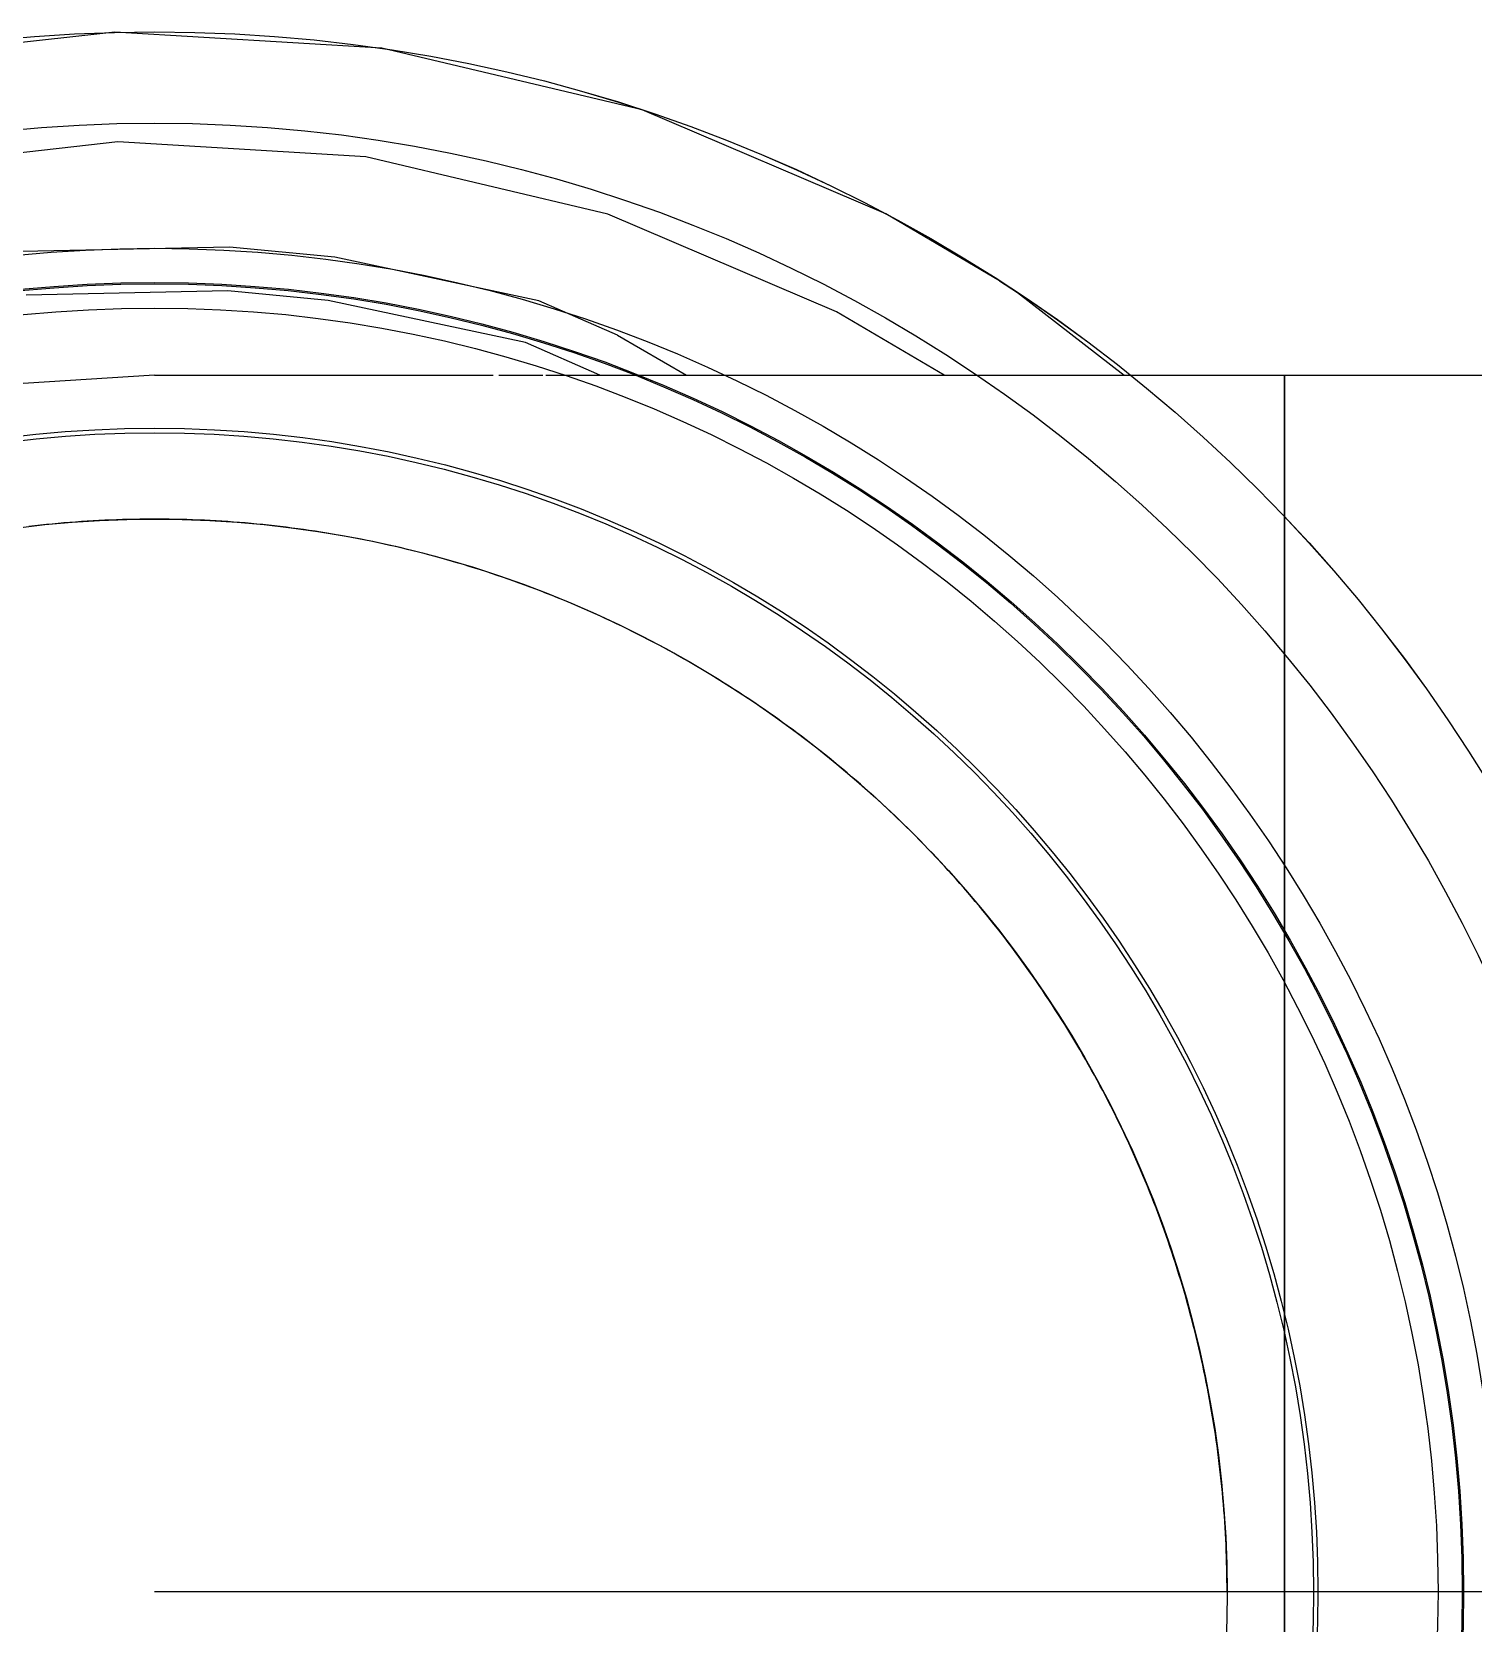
# Model space of a CAD drawing. Header units: millimetres. Extents: x -1292 to 2253, y 326 to 453.
# Drawn here: x 2092.219 to 2092.24904, y 359.94552 to 359.97867 of the extents above; entities that cross this region are included whole.
import ezdxf

# ---------------------------------------------------------------- set-up
doc = ezdxf.new("R2010")
doc.units = ezdxf.units.MM
doc.header["$LTSCALE"] = 0.5
doc.linetypes.add('HIDDENX2', pattern=[0.75, 0.5, -0.25])
doc.layers.add('Eixo', color=4, linetype='HIDDENX2')
doc.layers.add('Esgoto', color=5, linetype='ByLayer')

msp = doc.modelspace()

# ---------------------------------------------------------------- linework, layer by layer
at = {"layer": 'Eixo'}
for p in [(2092.298738, 359.946171), (2092.221558, 359.946171, 0.07957), (2092.298738, 359.946171), (2092.221558, 359.946171, -0.07957)]:
    msp.add_line(p, (2092.221558, 359.946171), dxfattribs=at)
at = {"layer": 'Esgoto', "color": 2}
for p, q in [((2092.22073, 359.978666), (2092.21519, 359.978047)), ((2092.226295, 359.97833), (2092.22073, 359.978666)), ((2092.23172, 359.977048), (2092.226295, 359.97833)), ((2092.236799, 359.974877), (2092.23172, 359.977048)), ((2092.220789, 359.976379), (2092.215638, 359.975803)), ((2092.225961, 359.976066), (2092.220789, 359.976379)), ((2092.231005, 359.974874), (2092.225961, 359.976066)), ((2092.23577, 359.972838), (2092.231005, 359.974874)), ((2092.239168, 359.973487), (2092.236799, 359.974877)), ((2092.223118, 359.974189), (2092.218792, 359.974097)), ((2092.225317, 359.973979), (2092.223118, 359.974189)), ((2092.229567, 359.973068), (2092.225317, 359.973979)), ((2092.223084, 359.973278), (2092.218882, 359.973188)), ((2092.225177, 359.973078), (2092.223084, 359.973278)), ((2092.239168, 359.973487), (2092.23954, 359.973244)), ((2092.23954, 359.973244), (2092.241761, 359.971521)), ((2092.229287, 359.972197), (2092.225177, 359.973078)), ((2092.231203, 359.972355), (2092.229567, 359.973068)), ((2092.238014, 359.971521), (2092.23577, 359.972838)), ((2092.230839, 359.971521), (2092.229287, 359.972197)), ((2092.231203, 359.972355), (2092.232641, 359.971521)), ((2092.221557, 359.971521), (2092.21838, 359.971321)), ((2092.221557, 359.971521), (2092.221565, 359.971521)), ((2092.221565, 359.971521), (2092.221572, 359.971521)), ((2092.221572, 359.971521), (2092.221581, 359.971521)), ((2092.221581, 359.971521), (2092.221589, 359.971521)), ((2092.221589, 359.971521), (2092.221597, 359.971521)), ((2092.221597, 359.971521), (2092.221606, 359.971521)), ((2092.221606, 359.971521), (2092.221614, 359.971521)), ((2092.221614, 359.971521), (2092.221623, 359.971521)), ((2092.221623, 359.971521), (2092.221632, 359.971521)), ((2092.221632, 359.971521), (2092.221642, 359.971521)), ((2092.221642, 359.971521), (2092.221651, 359.971521)), ((2092.221651, 359.971521), (2092.22166, 359.971521)), ((2092.22166, 359.971521), (2092.22167, 359.971521)), ((2092.22167, 359.971521), (2092.22168, 359.971521)), ((2092.22168, 359.971521), (2092.22169, 359.971521)), ((2092.22169, 359.971521), (2092.2217, 359.971521)), ((2092.2217, 359.971521), (2092.22171, 359.971521)), ((2092.22171, 359.971521), (2092.221721, 359.971521)), ((2092.221721, 359.971521), (2092.221731, 359.971521)), ((2092.221731, 359.971521), (2092.221742, 359.971521)), ((2092.221742, 359.971521), (2092.221753, 359.971521)), ((2092.221753, 359.971521), (2092.221764, 359.971521)), ((2092.221764, 359.971521), (2092.221776, 359.971521)), ((2092.221776, 359.971521), (2092.221787, 359.971521)), ((2092.221787, 359.971521), (2092.221799, 359.971521)), ((2092.221799, 359.971521), (2092.221811, 359.971521)), ((2092.221811, 359.971521), (2092.221823, 359.971521)), ((2092.221823, 359.971521), (2092.221835, 359.971521)), ((2092.221835, 359.971521), (2092.221847, 359.971521)), ((2092.221847, 359.971521), (2092.22186, 359.971521)), ((2092.22186, 359.971521), (2092.221872, 359.971521)), ((2092.221872, 359.971521), (2092.221885, 359.971521)), ((2092.221885, 359.971521), (2092.221898, 359.971521)), ((2092.221898, 359.971521), (2092.221912, 359.971521)), ((2092.221912, 359.971521), (2092.221925, 359.971521)), ((2092.221925, 359.971521), (2092.221939, 359.971521)), ((2092.221939, 359.971521), (2092.221952, 359.971521)), ((2092.221952, 359.971521), (2092.221966, 359.971521)), ((2092.221966, 359.971521), (2092.22198, 359.971521)), ((2092.22198, 359.971521), (2092.221995, 359.971521)), ((2092.221995, 359.971521), (2092.222009, 359.971521)), ((2092.222009, 359.971521), (2092.222024, 359.971521)), ((2092.222024, 359.971521), (2092.222039, 359.971521)), ((2092.222039, 359.971521), (2092.222054, 359.971521)), ((2092.222054, 359.971521), (2092.222069, 359.971521)), ((2092.222069, 359.971521), (2092.222084, 359.971521)), ((2092.222084, 359.971521), (2092.2221, 359.971521)), ((2092.2221, 359.971521), (2092.222116, 359.971521)), ((2092.222116, 359.971521), (2092.222132, 359.971521)), ((2092.222132, 359.971521), (2092.222148, 359.971521)), ((2092.222148, 359.971521), (2092.222164, 359.971521)), ((2092.222164, 359.971521), (2092.222181, 359.971521)), ((2092.222181, 359.971521), (2092.222198, 359.971521)), ((2092.222198, 359.971521), (2092.222215, 359.971521)), ((2092.222215, 359.971521), (2092.222232, 359.971521)), ((2092.222232, 359.971521), (2092.222249, 359.971521)), ((2092.222249, 359.971521), (2092.222267, 359.971521)), ((2092.222267, 359.971521), (2092.222284, 359.971521)), ((2092.222284, 359.971521), (2092.222302, 359.971521)), ((2092.222302, 359.971521), (2092.22232, 359.971521)), ((2092.22232, 359.971521), (2092.222339, 359.971521)), ((2092.222339, 359.971521), (2092.222357, 359.971521)), ((2092.222357, 359.971521), (2092.222376, 359.971521)), ((2092.222376, 359.971521), (2092.222395, 359.971521)), ((2092.222395, 359.971521), (2092.222414, 359.971521)), ((2092.222414, 359.971521), (2092.222433, 359.971521)), ((2092.222433, 359.971521), (2092.222453, 359.971521)), ((2092.222453, 359.971521), (2092.222472, 359.971521)), ((2092.222472, 359.971521), (2092.222492, 359.971521)), ((2092.222492, 359.971521), (2092.222512, 359.971521)), ((2092.222512, 359.971521), (2092.222533, 359.971521)), ((2092.222533, 359.971521), (2092.222553, 359.971521)), ((2092.222553, 359.971521), (2092.222574, 359.971521)), ((2092.222574, 359.971521), (2092.222595, 359.971521)), ((2092.222595, 359.971521), (2092.222616, 359.971521)), ((2092.222616, 359.971521), (2092.222637, 359.971521)), ((2092.222637, 359.971521), (2092.222659, 359.971521)), ((2092.222659, 359.971521), (2092.222681, 359.971521)), ((2092.222681, 359.971521), (2092.222703, 359.971521)), ((2092.222703, 359.971521), (2092.222725, 359.971521)), ((2092.222725, 359.971521), (2092.222747, 359.971521)), ((2092.222747, 359.971521), (2092.22277, 359.971521)), ((2092.22277, 359.971521), (2092.222793, 359.971521)), ((2092.222793, 359.971521), (2092.222816, 359.971521)), ((2092.222816, 359.971521), (2092.222839, 359.971521)), ((2092.222839, 359.971521), (2092.222862, 359.971521)), ((2092.222862, 359.971521), (2092.222886, 359.971521)), ((2092.222886, 359.971521), (2092.22291, 359.971521)), ((2092.22291, 359.971521), (2092.222934, 359.971521)), ((2092.222934, 359.971521), (2092.222958, 359.971521)), ((2092.222958, 359.971521), (2092.222983, 359.971521)), ((2092.222983, 359.971521), (2092.223008, 359.971521)), ((2092.223008, 359.971521), (2092.223033, 359.971521)), ((2092.223033, 359.971521), (2092.223058, 359.971521)), ((2092.223058, 359.971521), (2092.223084, 359.971521)), ((2092.223084, 359.971521), (2092.22311, 359.971521)), ((2092.22311, 359.971521), (2092.223136, 359.971521)), ((2092.223136, 359.971521), (2092.223162, 359.971521)), ((2092.223162, 359.971521), (2092.223188, 359.971521)), ((2092.223188, 359.971521), (2092.223215, 359.971521)), ((2092.223215, 359.971521), (2092.223242, 359.971521)), ((2092.223242, 359.971521), (2092.223269, 359.971521)), ((2092.223269, 359.971521), (2092.223296, 359.971521)), ((2092.223296, 359.971521), (2092.223324, 359.971521)), ((2092.223324, 359.971521), (2092.223352, 359.971521)), ((2092.223352, 359.971521), (2092.22338, 359.971521)), ((2092.22338, 359.971521), (2092.223408, 359.971521)), ((2092.223408, 359.971521), (2092.223437, 359.971521)), ((2092.223437, 359.971521), (2092.223466, 359.971521)), ((2092.223466, 359.971521), (2092.223495, 359.971521)), ((2092.223495, 359.971521), (2092.223524, 359.971521)), ((2092.223524, 359.971521), (2092.223554, 359.971521)), ((2092.223554, 359.971521), (2092.223584, 359.971521)), ((2092.223584, 359.971521), (2092.223614, 359.971521)), ((2092.223614, 359.971521), (2092.223644, 359.971521)), ((2092.223644, 359.971521), (2092.223674, 359.971521)), ((2092.223674, 359.971521), (2092.223705, 359.971521)), ((2092.223705, 359.971521), (2092.223736, 359.971521)), ((2092.223736, 359.971521), (2092.223767, 359.971521)), ((2092.223767, 359.971521), (2092.223799, 359.971521)), ((2092.223799, 359.971521), (2092.22383, 359.971521)), ((2092.22383, 359.971521), (2092.223862, 359.971521)), ((2092.223862, 359.971521), (2092.223895, 359.971521)), ((2092.223895, 359.971521), (2092.223927, 359.971521)), ((2092.223927, 359.971521), (2092.22396, 359.971521)), ((2092.22396, 359.971521), (2092.223993, 359.971521)), ((2092.223993, 359.971521), (2092.224026, 359.971521)), ((2092.224026, 359.971521), (2092.224059, 359.971521)), ((2092.224059, 359.971521), (2092.224093, 359.971521)), ((2092.224093, 359.971521), (2092.224127, 359.971521)), ((2092.224127, 359.971521), (2092.224161, 359.971521)), ((2092.224161, 359.971521), (2092.224195, 359.971521)), ((2092.224195, 359.971521), (2092.22423, 359.971521)), ((2092.22423, 359.971521), (2092.224265, 359.971521)), ((2092.224265, 359.971521), (2092.2243, 359.971521)), ((2092.2243, 359.971521), (2092.224336, 359.971521)), ((2092.224336, 359.971521), (2092.224371, 359.971521)), ((2092.224371, 359.971521), (2092.224407, 359.971521)), ((2092.224407, 359.971521), (2092.224443, 359.971521)), ((2092.224443, 359.971521), (2092.22448, 359.971521)), ((2092.22448, 359.971521), (2092.224516, 359.971521)), ((2092.224516, 359.971521), (2092.224553, 359.971521)), ((2092.224553, 359.971521), (2092.224591, 359.971521)), ((2092.224591, 359.971521), (2092.224628, 359.971521)), ((2092.224628, 359.971521), (2092.224666, 359.971521)), ((2092.224666, 359.971521), (2092.224704, 359.971521)), ((2092.224704, 359.971521), (2092.224742, 359.971521)), ((2092.224742, 359.971521), (2092.22478, 359.971521)), ((2092.22478, 359.971521), (2092.224819, 359.971521)), ((2092.224819, 359.971521), (2092.224858, 359.971521)), ((2092.224858, 359.971521), (2092.224897, 359.971521)), ((2092.224897, 359.971521), (2092.224937, 359.971521)), ((2092.224937, 359.971521), (2092.224976, 359.971521)), ((2092.224976, 359.971521), (2092.225016, 359.971521)), ((2092.225016, 359.971521), (2092.225057, 359.971521)), ((2092.225057, 359.971521), (2092.225097, 359.971521)), ((2092.225097, 359.971521), (2092.225138, 359.971521)), ((2092.225138, 359.971521), (2092.225179, 359.971521)), ((2092.225179, 359.971521), (2092.22522, 359.971521)), ((2092.22522, 359.971521), (2092.225262, 359.971521)), ((2092.225262, 359.971521), (2092.225304, 359.971521)), ((2092.225304, 359.971521), (2092.225346, 359.971521)), ((2092.225346, 359.971521), (2092.225389, 359.971521)), ((2092.225389, 359.971521), (2092.225432, 359.971521)), ((2092.225432, 359.971521), (2092.225475, 359.971521)), ((2092.225475, 359.971521), (2092.225518, 359.971521)), ((2092.225518, 359.971521), (2092.225562, 359.971521)), ((2092.225562, 359.971521), (2092.225606, 359.971521)), ((2092.225606, 359.971521), (2092.22565, 359.971521)), ((2092.22565, 359.971521), (2092.225695, 359.971521)), ((2092.225695, 359.971521), (2092.22574, 359.971521)), ((2092.22574, 359.971521), (2092.225785, 359.971521)), ((2092.225785, 359.971521), (2092.22583, 359.971521)), ((2092.22583, 359.971521), (2092.225876, 359.971521)), ((2092.225876, 359.971521), (2092.225922, 359.971521)), ((2092.225922, 359.971521), (2092.225968, 359.971521)), ((2092.225968, 359.971521), (2092.226015, 359.971521)), ((2092.226015, 359.971521), (2092.226062, 359.971521)), ((2092.226062, 359.971521), (2092.226109, 359.971521)), ((2092.226109, 359.971521), (2092.226156, 359.971521)), ((2092.226156, 359.971521), (2092.226204, 359.971521)), ((2092.226204, 359.971521), (2092.226252, 359.971521)), ((2092.226252, 359.971521), (2092.2263, 359.971521)), ((2092.2263, 359.971521), (2092.226348, 359.971521)), ((2092.226348, 359.971521), (2092.226397, 359.971521)), ((2092.226397, 359.971521), (2092.226446, 359.971521)), ((2092.226446, 359.971521), (2092.226495, 359.971521)), ((2092.226495, 359.971521), (2092.226545, 359.971521)), ((2092.226545, 359.971521), (2092.226595, 359.971521)), ((2092.226595, 359.971521), (2092.226645, 359.971521)), ((2092.226645, 359.971521), (2092.226695, 359.971521)), ((2092.226695, 359.971521), (2092.226746, 359.971521)), ((2092.226746, 359.971521), (2092.226796, 359.971521)), ((2092.226796, 359.971521), (2092.226847, 359.971521)), ((2092.226847, 359.971521), (2092.226899, 359.971521)), ((2092.226899, 359.971521), (2092.22695, 359.971521)), ((2092.22695, 359.971521), (2092.227002, 359.971521)), ((2092.227002, 359.971521), (2092.227055, 359.971521)), ((2092.227055, 359.971521), (2092.227107, 359.971521)), ((2092.227107, 359.971521), (2092.22716, 359.971521)), ((2092.22716, 359.971521), (2092.227212, 359.971521)), ((2092.227212, 359.971521), (2092.227266, 359.971521)), ((2092.227266, 359.971521), (2092.227319, 359.971521)), ((2092.227319, 359.971521), (2092.227373, 359.971521)), ((2092.227373, 359.971521), (2092.227427, 359.971521)), ((2092.227427, 359.971521), (2092.227481, 359.971521)), ((2092.227481, 359.971521), (2092.227535, 359.971521)), ((2092.227535, 359.971521), (2092.22759, 359.971521)), ((2092.22759, 359.971521), (2092.227645, 359.971521)), ((2092.227645, 359.971521), (2092.2277, 359.971521)), ((2092.2277, 359.971521), (2092.227755, 359.971521)), ((2092.227755, 359.971521), (2092.227811, 359.971521)), ((2092.227811, 359.971521), (2092.227866, 359.971521)), ((2092.227866, 359.971521), (2092.227922, 359.971521)), ((2092.227922, 359.971521), (2092.227979, 359.971521)), ((2092.227979, 359.971521), (2092.228035, 359.971521)), ((2092.228035, 359.971521), (2092.228092, 359.971521)), ((2092.228092, 359.971521), (2092.228149, 359.971521)), ((2092.228149, 359.971521), (2092.228206, 359.971521)), ((2092.228206, 359.971521), (2092.228264, 359.971521)), ((2092.228264, 359.971521), (2092.228322, 359.971521)), ((2092.228322, 359.971521), (2092.228379, 359.971521)), ((2092.228379, 359.971521), (2092.228438, 359.971521)), ((2092.228438, 359.971521), (2092.228496, 359.971521)), ((2092.228496, 359.971521), (2092.228555, 359.971521)), ((2092.228555, 359.971521), (2092.228613, 359.971521)), ((2092.228732, 359.971521), (2092.228791, 359.971521)), ((2092.228791, 359.971521), (2092.228851, 359.971521)), ((2092.228851, 359.971521), (2092.228911, 359.971521)), ((2092.228911, 359.971521), (2092.228971, 359.971521)), ((2092.228971, 359.971521), (2092.229032, 359.971521)), ((2092.229032, 359.971521), (2092.229092, 359.971521)), ((2092.229092, 359.971521), (2092.229153, 359.971521)), ((2092.229153, 359.971521), (2092.229214, 359.971521)), ((2092.229214, 359.971521), (2092.229275, 359.971521)), ((2092.229275, 359.971521), (2092.229337, 359.971521)), ((2092.229337, 359.971521), (2092.229398, 359.971521)), ((2092.229398, 359.971521), (2092.22946, 359.971521)), ((2092.22946, 359.971521), (2092.229522, 359.971521)), ((2092.229522, 359.971521), (2092.229585, 359.971521)), ((2092.229585, 359.971521), (2092.229647, 359.971521)), ((2092.22971, 359.971521), (2092.229773, 359.971521)), ((2092.229773, 359.971521), (2092.229836, 359.971521)), ((2092.229836, 359.971521), (2092.229899, 359.971521)), ((2092.229899, 359.971521), (2092.229963, 359.971521)), ((2092.229963, 359.971521), (2092.230026, 359.971521)), ((2092.230026, 359.971521), (2092.23009, 359.971521)), ((2092.23009, 359.971521), (2092.230154, 359.971521)), ((2092.230154, 359.971521), (2092.230219, 359.971521)), ((2092.230219, 359.971521), (2092.230283, 359.971521)), ((2092.230283, 359.971521), (2092.230348, 359.971521)), ((2092.230348, 359.971521), (2092.230413, 359.971521)), ((2092.230413, 359.971521), (2092.230478, 359.971521)), ((2092.230478, 359.971521), (2092.230543, 359.971521)), ((2092.230543, 359.971521), (2092.230609, 359.971521)), ((2092.230609, 359.971521), (2092.230674, 359.971521)), ((2092.230674, 359.971521), (2092.23074, 359.971521)), ((2092.23074, 359.971521), (2092.230806, 359.971521)), ((2092.230806, 359.971521), (2092.230873, 359.971521)), ((2092.230873, 359.971521), (2092.230939, 359.971521)), ((2092.230939, 359.971521), (2092.231006, 359.971521)), ((2092.231006, 359.971521), (2092.231073, 359.971521)), ((2092.231073, 359.971521), (2092.23114, 359.971521)), ((2092.23114, 359.971521), (2092.231207, 359.971521)), ((2092.231207, 359.971521), (2092.231275, 359.971521)), ((2092.231275, 359.971521), (2092.231343, 359.971521)), ((2092.231343, 359.971521), (2092.23141, 359.971521)), ((2092.23141, 359.971521), (2092.231479, 359.971521)), ((2092.231479, 359.971521), (2092.231547, 359.971521)), ((2092.231547, 359.971521), (2092.231615, 359.971521)), ((2092.231615, 359.971521), (2092.231684, 359.971521)), ((2092.231684, 359.971521), (2092.231753, 359.971521)), ((2092.231753, 359.971521), (2092.231822, 359.971521)), ((2092.231822, 359.971521), (2092.231891, 359.971521)), ((2092.231891, 359.971521), (2092.231961, 359.971521)), ((2092.231961, 359.971521), (2092.23203, 359.971521)), ((2092.23203, 359.971521), (2092.2321, 359.971521)), ((2092.2321, 359.971521), (2092.23217, 359.971521)), ((2092.23217, 359.971521), (2092.23224, 359.971521)), ((2092.23224, 359.971521), (2092.23231, 359.971521)), ((2092.23231, 359.971521), (2092.232381, 359.971521)), ((2092.232381, 359.971521), (2092.232451, 359.971521)), ((2092.232451, 359.971521), (2092.232522, 359.971521)), ((2092.232522, 359.971521), (2092.232593, 359.971521)), ((2092.232593, 359.971521), (2092.232664, 359.971521)), ((2092.232664, 359.971521), (2092.232735, 359.971521)), ((2092.232735, 359.971521), (2092.232807, 359.971521)), ((2092.232807, 359.971521), (2092.232878, 359.971521)), ((2092.232878, 359.971521), (2092.23295, 359.971521)), ((2092.23295, 359.971521), (2092.233022, 359.971521)), ((2092.233022, 359.971521), (2092.233094, 359.971521)), ((2092.233094, 359.971521), (2092.233166, 359.971521)), ((2092.233166, 359.971521), (2092.233238, 359.971521)), ((2092.233238, 359.971521), (2092.23331, 359.971521)), ((2092.23331, 359.971521), (2092.233383, 359.971521)), ((2092.233383, 359.971521), (2092.233456, 359.971521)), ((2092.233456, 359.971521), (2092.233529, 359.971521)), ((2092.233529, 359.971521), (2092.233602, 359.971521)), ((2092.233602, 359.971521), (2092.233675, 359.971521)), ((2092.233675, 359.971521), (2092.233748, 359.971521)), ((2092.233748, 359.971521), (2092.233821, 359.971521)), ((2092.233821, 359.971521), (2092.233895, 359.971521)), ((2092.233895, 359.971521), (2092.233969, 359.971521)), ((2092.233969, 359.971521), (2092.234042, 359.971521)), ((2092.234042, 359.971521), (2092.234116, 359.971521)), ((2092.234116, 359.971521), (2092.23419, 359.971521)), ((2092.23419, 359.971521), (2092.234264, 359.971521)), ((2092.234264, 359.971521), (2092.234339, 359.971521)), ((2092.234339, 359.971521), (2092.234413, 359.971521)), ((2092.234413, 359.971521), (2092.234487, 359.971521)), ((2092.234487, 359.971521), (2092.234562, 359.971521)), ((2092.234562, 359.971521), (2092.234637, 359.971521)), ((2092.234637, 359.971521), (2092.234711, 359.971521)), ((2092.234711, 359.971521), (2092.234786, 359.971521)), ((2092.234786, 359.971521), (2092.234861, 359.971521)), ((2092.234861, 359.971521), (2092.234937, 359.971521)), ((2092.234937, 359.971521), (2092.235012, 359.971521)), ((2092.235012, 359.971521), (2092.235087, 359.971521)), ((2092.235087, 359.971521), (2092.235162, 359.971521)), ((2092.235162, 359.971521), (2092.235238, 359.971521)), ((2092.235238, 359.971521), (2092.235314, 359.971521)), ((2092.235314, 359.971521), (2092.235389, 359.971521)), ((2092.235389, 359.971521), (2092.235465, 359.971521)), ((2092.235465, 359.971521), (2092.235541, 359.971521)), ((2092.235541, 359.971521), (2092.235617, 359.971521)), ((2092.235617, 359.971521), (2092.235693, 359.971521)), ((2092.235693, 359.971521), (2092.235769, 359.971521)), ((2092.235769, 359.971521), (2092.235845, 359.971521)), ((2092.235845, 359.971521), (2092.235922, 359.971521)), ((2092.235922, 359.971521), (2092.235998, 359.971521)), ((2092.235998, 359.971521), (2092.236074, 359.971521)), ((2092.236074, 359.971521), (2092.236151, 359.971521)), ((2092.236151, 359.971521), (2092.236228, 359.971521)), ((2092.236228, 359.971521), (2092.236304, 359.971521)), ((2092.236304, 359.971521), (2092.236381, 359.971521)), ((2092.236381, 359.971521), (2092.236458, 359.971521)), ((2092.236458, 359.971521), (2092.236535, 359.971521)), ((2092.236535, 359.971521), (2092.236612, 359.971521)), ((2092.236612, 359.971521), (2092.236689, 359.971521)), ((2092.236689, 359.971521), (2092.236766, 359.971521)), ((2092.236766, 359.971521), (2092.236844, 359.971521)), ((2092.236844, 359.971521), (2092.236921, 359.971521)), ((2092.236921, 359.971521), (2092.236999, 359.971521)), ((2092.236999, 359.971521), (2092.237076, 359.971521)), ((2092.237076, 359.971521), (2092.237154, 359.971521)), ((2092.237154, 359.971521), (2092.237232, 359.971521)), ((2092.237232, 359.971521), (2092.23731, 359.971521)), ((2092.23731, 359.971521), (2092.237387, 359.971521)), ((2092.237387, 359.971521), (2092.237466, 359.971521)), ((2092.237466, 359.971521), (2092.237544, 359.971521)), ((2092.237544, 359.971521), (2092.237622, 359.971521)), ((2092.237622, 359.971521), (2092.2377, 359.971521)), ((2092.2377, 359.971521), (2092.237778, 359.971521)), ((2092.237778, 359.971521), (2092.237857, 359.971521)), ((2092.237857, 359.971521), (2092.237935, 359.971521)), ((2092.237935, 359.971521), (2092.238014, 359.971521)), ((2092.238014, 359.971521), (2092.238093, 359.971521)), ((2092.238093, 359.971521), (2092.238171, 359.971521)), ((2092.238171, 359.971521), (2092.23825, 359.971521)), ((2092.23825, 359.971521), (2092.238329, 359.971521)), ((2092.238329, 359.971521), (2092.238408, 359.971521)), ((2092.238408, 359.971521), (2092.238487, 359.971521)), ((2092.238487, 359.971521), (2092.238566, 359.971521)), ((2092.238566, 359.971521), (2092.238645, 359.971521)), ((2092.238645, 359.971521), (2092.238724, 359.971521)), ((2092.238724, 359.971521), (2092.238804, 359.971521)), ((2092.238804, 359.971521), (2092.238883, 359.971521)), ((2092.238883, 359.971521), (2092.238962, 359.971521)), ((2092.238962, 359.971521), (2092.239042, 359.971521)), ((2092.239042, 359.971521), (2092.239121, 359.971521)), ((2092.239121, 359.971521), (2092.239201, 359.971521)), ((2092.239201, 359.971521), (2092.23928, 359.971521)), ((2092.23928, 359.971521), (2092.23936, 359.971521)), ((2092.23936, 359.971521), (2092.23944, 359.971521)), ((2092.23944, 359.971521), (2092.23952, 359.971521)), ((2092.23952, 359.971521), (2092.2396, 359.971521)), ((2092.2396, 359.971521), (2092.239679, 359.971521)), ((2092.239679, 359.971521), (2092.239759, 359.971521)), ((2092.239759, 359.971521), (2092.239839, 359.971521)), ((2092.239839, 359.971521), (2092.23992, 359.971521)), ((2092.23992, 359.971521), (2092.24, 359.971521)), ((2092.24, 359.971521), (2092.24008, 359.971521)), ((2092.24008, 359.971521), (2092.24016, 359.971521)), ((2092.24016, 359.971521), (2092.24024, 359.971521)), ((2092.24024, 359.971521), (2092.240321, 359.971521)), ((2092.240321, 359.971521), (2092.240401, 359.971521)), ((2092.240401, 359.971521), (2092.240481, 359.971521)), ((2092.240481, 359.971521), (2092.240562, 359.971521)), ((2092.240562, 359.971521), (2092.240642, 359.971521)), ((2092.240642, 359.971521), (2092.240723, 359.971521)), ((2092.240723, 359.971521), (2092.240803, 359.971521)), ((2092.240803, 359.971521), (2092.240884, 359.971521)), ((2092.240884, 359.971521), (2092.240965, 359.971521)), ((2092.240965, 359.971521), (2092.241045, 359.971521)), ((2092.241045, 359.971521), (2092.241126, 359.971521)), ((2092.241126, 359.971521), (2092.241207, 359.971521)), ((2092.241207, 359.971521), (2092.241287, 359.971521)), ((2092.241287, 359.971521), (2092.241368, 359.971521)), ((2092.241368, 359.971521), (2092.241449, 359.971521)), ((2092.241449, 359.971521), (2092.24153, 359.971521)), ((2092.24153, 359.971521), (2092.241611, 359.971521)), ((2092.241611, 359.971521), (2092.241692, 359.971521)), ((2092.241692, 359.971521), (2092.241773, 359.971521)), ((2092.241773, 359.971521), (2092.241854, 359.971521)), ((2092.241854, 359.971521), (2092.241935, 359.971521)), ((2092.241898, 359.971521), (2092.241923, 359.971521)), ((2092.241923, 359.971521), (2092.241948, 359.971521)), ((2092.241935, 359.971521), (2092.242016, 359.971521)), ((2092.241948, 359.971521), (2092.241973, 359.971521)), ((2092.241973, 359.971521), (2092.241998, 359.971521)), ((2092.241998, 359.971521), (2092.242023, 359.971521)), ((2092.242016, 359.971521), (2092.242097, 359.971521)), ((2092.242023, 359.971521), (2092.242048, 359.971521)), ((2092.242048, 359.971521), (2092.242074, 359.971521)), ((2092.242074, 359.971521), (2092.242099, 359.971521)), ((2092.242097, 359.971521), (2092.242178, 359.971521)), ((2092.242099, 359.971521), (2092.242124, 359.971521)), ((2092.242124, 359.971521), (2092.242149, 359.971521)), ((2092.242149, 359.971521), (2092.242174, 359.971521)), ((2092.242174, 359.971521), (2092.242199, 359.971521)), ((2092.242178, 359.971521), (2092.242259, 359.971521)), ((2092.242199, 359.971521), (2092.242225, 359.971521)), ((2092.242225, 359.971521), (2092.24225, 359.971521)), ((2092.24225, 359.971521), (2092.242275, 359.971521)), ((2092.242259, 359.971521), (2092.24234, 359.971521)), ((2092.242275, 359.971521), (2092.2423, 359.971521)), ((2092.2423, 359.971521), (2092.242325, 359.971521)), ((2092.242325, 359.971521), (2092.242351, 359.971521)), ((2092.24234, 359.971521), (2092.242421, 359.971521)), ((2092.242351, 359.971521), (2092.242376, 359.971521)), ((2092.242376, 359.971521), (2092.242401, 359.971521)), ((2092.242401, 359.971521), (2092.242426, 359.971521)), ((2092.242421, 359.971521), (2092.242502, 359.971521)), ((2092.242426, 359.971521), (2092.242451, 359.971521)), ((2092.242451, 359.971521), (2092.242476, 359.971521)), ((2092.242476, 359.971521), (2092.242502, 359.971521)), ((2092.242502, 359.971521), (2092.242527, 359.971521)), ((2092.242502, 359.971521), (2092.242583, 359.971521)), ((2092.242527, 359.971521), (2092.242552, 359.971521)), ((2092.242552, 359.971521), (2092.242577, 359.971521)), ((2092.242577, 359.971521), (2092.242603, 359.971521)), ((2092.242583, 359.971521), (2092.242665, 359.971521)), ((2092.242603, 359.971521), (2092.242628, 359.971521)), ((2092.242628, 359.971521), (2092.242653, 359.971521)), ((2092.242653, 359.971521), (2092.242678, 359.971521)), ((2092.242665, 359.971521), (2092.242746, 359.971521)), ((2092.242678, 359.971521), (2092.242703, 359.971521)), ((2092.242703, 359.971521), (2092.242729, 359.971521)), ((2092.242729, 359.971521), (2092.242754, 359.971521)), ((2092.242746, 359.971521), (2092.242827, 359.971521)), ((2092.242754, 359.971521), (2092.242779, 359.971521)), ((2092.242779, 359.971521), (2092.242804, 359.971521)), ((2092.242804, 359.971521), (2092.24283, 359.971521)), ((2092.242827, 359.971521), (2092.242908, 359.971521)), ((2092.24283, 359.971521), (2092.242855, 359.971521)), ((2092.242855, 359.971521), (2092.24288, 359.971521)), ((2092.24288, 359.971521), (2092.242905, 359.971521)), ((2092.242905, 359.971521), (2092.24293, 359.971521)), ((2092.242908, 359.971521), (2092.242989, 359.971521)), ((2092.24293, 359.971521), (2092.242956, 359.971521)), ((2092.242956, 359.971521), (2092.242981, 359.971521)), ((2092.242981, 359.971521), (2092.243006, 359.971521)), ((2092.242989, 359.971521), (2092.243071, 359.971521)), ((2092.243006, 359.971521), (2092.243031, 359.971521)), ((2092.243031, 359.971521), (2092.243057, 359.971521)), ((2092.243057, 359.971521), (2092.243082, 359.971521)), ((2092.243071, 359.971521), (2092.243152, 359.971521)), ((2092.243082, 359.971521), (2092.243107, 359.971521)), ((2092.243107, 359.971521), (2092.243133, 359.971521)), ((2092.243133, 359.971521), (2092.243158, 359.971521)), ((2092.243152, 359.971521), (2092.243233, 359.971521)), ((2092.243158, 359.971521), (2092.243183, 359.971521)), ((2092.243183, 359.971521), (2092.243208, 359.971521)), ((2092.243208, 359.971521), (2092.243234, 359.971521)), ((2092.243233, 359.971521), (2092.243314, 359.971521)), ((2092.243234, 359.971521), (2092.243259, 359.971521)), ((2092.243259, 359.971521), (2092.243284, 359.971521)), ((2092.243284, 359.971521), (2092.243309, 359.971521)), ((2092.243309, 359.971521), (2092.243335, 359.971521)), ((2092.243314, 359.971521), (2092.243396, 359.971521)), ((2092.243335, 359.971521), (2092.24336, 359.971521)), ((2092.24336, 359.971521), (2092.243385, 359.971521)), ((2092.243385, 359.971521), (2092.243411, 359.971521)), ((2092.243396, 359.971521), (2092.243477, 359.971521)), ((2092.243411, 359.971521), (2092.243436, 359.971521)), ((2092.243436, 359.971521), (2092.243461, 359.971521)), ((2092.243461, 359.971521), (2092.243486, 359.971521)), ((2092.243477, 359.971521), (2092.243558, 359.971521)), ((2092.243486, 359.971521), (2092.243512, 359.971521)), ((2092.243512, 359.971521), (2092.243537, 359.971521)), ((2092.243537, 359.971521), (2092.243562, 359.971521)), ((2092.243558, 359.971521), (2092.24364, 359.971521)), ((2092.243562, 359.971521), (2092.243588, 359.971521)), ((2092.243588, 359.971521), (2092.243613, 359.971521)), ((2092.243613, 359.971521), (2092.243638, 359.971521)), ((2092.243638, 359.971521), (2092.243663, 359.971521)), ((2092.24364, 359.971521), (2092.243721, 359.971521)), ((2092.243663, 359.971521), (2092.243689, 359.971521)), ((2092.243689, 359.971521), (2092.243714, 359.971521)), ((2092.243714, 359.971521), (2092.243739, 359.971521)), ((2092.243721, 359.971521), (2092.243803, 359.971521)), ((2092.243739, 359.971521), (2092.243765, 359.971521)), ((2092.243765, 359.971521), (2092.24379, 359.971521)), ((2092.24379, 359.971521), (2092.243815, 359.971521)), ((2092.243803, 359.971521), (2092.243884, 359.971521)), ((2092.243815, 359.971521), (2092.243841, 359.971521)), ((2092.243841, 359.971521), (2092.243866, 359.971521)), ((2092.243866, 359.971521), (2092.243891, 359.971521)), ((2092.243884, 359.971521), (2092.243965, 359.971521)), ((2092.243891, 359.971521), (2092.243917, 359.971521)), ((2092.243917, 359.971521), (2092.243942, 359.971521)), ((2092.243942, 359.971521), (2092.243967, 359.971521)), ((2092.243965, 359.971521), (2092.244047, 359.971521)), ((2092.243967, 359.971521), (2092.243993, 359.971521)), ((2092.243993, 359.971521), (2092.244018, 359.971521)), ((2092.244018, 359.971521), (2092.244043, 359.971521)), ((2092.244043, 359.971521), (2092.244068, 359.971521)), ((2092.244047, 359.971521), (2092.244128, 359.971521)), ((2092.244068, 359.971521), (2092.244094, 359.971521)), ((2092.244094, 359.971521), (2092.244119, 359.971521)), ((2092.244119, 359.971521), (2092.244144, 359.971521)), ((2092.244128, 359.971521), (2092.24421, 359.971521)), ((2092.244144, 359.971521), (2092.24417, 359.971521)), ((2092.24417, 359.971521), (2092.244195, 359.971521)), ((2092.244195, 359.971521), (2092.24422, 359.971521)), ((2092.24421, 359.971521), (2092.244291, 359.971521)), ((2092.24422, 359.971521), (2092.244246, 359.971521)), ((2092.244246, 359.971521), (2092.244271, 359.971521)), ((2092.244271, 359.971521), (2092.244296, 359.971521)), ((2092.244291, 359.971521), (2092.244373, 359.971521)), ((2092.244296, 359.971521), (2092.244322, 359.971521)), ((2092.244322, 359.971521), (2092.244347, 359.971521)), ((2092.244347, 359.971521), (2092.244372, 359.971521)), ((2092.244372, 359.971521), (2092.244398, 359.971521)), ((2092.244373, 359.971521), (2092.244455, 359.971521)), ((2092.244398, 359.971521), (2092.244423, 359.971521)), ((2092.244423, 359.971521), (2092.244448, 359.971521)), ((2092.244448, 359.971521), (2092.244474, 359.971521)), ((2092.244455, 359.971521), (2092.244536, 359.971521)), ((2092.244474, 359.971521), (2092.244499, 359.971521)), ((2092.244499, 359.971521), (2092.244524, 359.971521)), ((2092.244524, 359.971521), (2092.24455, 359.971521)), ((2092.244536, 359.971521), (2092.244618, 359.971521)), ((2092.24455, 359.971521), (2092.244575, 359.971521)), ((2092.244575, 359.971521), (2092.244601, 359.971521)), ((2092.244601, 359.971521), (2092.244626, 359.971521)), ((2092.244618, 359.971521), (2092.244699, 359.971521)), ((2092.244626, 359.971521), (2092.244651, 359.971521)), ((2092.244651, 359.971521), (2092.244677, 359.971521)), ((2092.244677, 359.971521), (2092.244702, 359.971521)), ((2092.244699, 359.971521), (2092.244781, 359.971521)), ((2092.244702, 359.971521), (2092.244727, 359.971521)), ((2092.244727, 359.971521), (2092.244753, 359.971521)), ((2092.244753, 359.971521), (2092.244778, 359.971521)), ((2092.244778, 359.971521), (2092.244803, 359.971521)), ((2092.244781, 359.971521), (2092.244863, 359.971521)), ((2092.244803, 359.971521), (2092.244829, 359.971521)), ((2092.244829, 359.971521), (2092.244854, 359.971521)), ((2092.244854, 359.971521), (2092.244879, 359.971521)), ((2092.244863, 359.971521), (2092.244944, 359.971521)), ((2092.244879, 359.971521), (2092.244905, 359.971521)), ((2092.244905, 359.971521), (2092.24493, 359.971521)), ((2092.24493, 359.971521), (2092.244955, 359.971521)), ((2092.244944, 359.971521), (2092.245026, 359.971521)), ((2092.244955, 359.971521), (2092.244981, 359.971521)), ((2092.244981, 359.971521), (2092.245006, 359.971521)), ((2092.245006, 359.971521), (2092.245031, 359.971521)), ((2092.245026, 359.971521), (2092.245108, 359.971521)), ((2092.245031, 359.971521), (2092.245057, 359.971521)), ((2092.245057, 359.971521), (2092.245082, 359.971521)), ((2092.245082, 359.971521), (2092.245108, 359.971521)), ((2092.245108, 359.971521), (2092.259738, 359.971521)), ((2092.245108, 359.96857), (2092.245108, 359.971521)), ((2092.245108, 359.971521), (2092.245108, 359.96857)), ((2092.245108, 359.971521), (2092.298738, 359.971521)), ((2092.245108, 359.920821), (2092.245108, 359.971521)), ((2092.245108, 359.971521), (2092.245108, 359.946171)), ((2092.21906, 359.96838), (2092.218938, 359.968366)), ((2092.219181, 359.968393), (2092.21906, 359.96838)), ((2092.219302, 359.968406), (2092.219181, 359.968393)), ((2092.219424, 359.968418), (2092.219302, 359.968406)), ((2092.219546, 359.968429), (2092.219424, 359.968418)), ((2092.219667, 359.96844), (2092.219546, 359.968429)), ((2092.219789, 359.96845), (2092.219667, 359.96844)), ((2092.219911, 359.968459), (2092.219789, 359.96845)), ((2092.220032, 359.968468), (2092.219911, 359.968459)), ((2092.220154, 359.968476), (2092.220032, 359.968468)), ((2092.220276, 359.968483), (2092.220154, 359.968476)), ((2092.220398, 359.96849), (2092.220276, 359.968483)), ((2092.22052, 359.968496), (2092.220398, 359.96849)), ((2092.220642, 359.968502), (2092.22052, 359.968496)), ((2092.220764, 359.968506), (2092.220642, 359.968502)), ((2092.220886, 359.96851), (2092.220764, 359.968506)), ((2092.221008, 359.968514), (2092.220886, 359.96851)), ((2092.22113, 359.968516), (2092.221008, 359.968514)), ((2092.221252, 359.968518), (2092.22113, 359.968516)), ((2092.221374, 359.96852), (2092.221252, 359.968518)), ((2092.221496, 359.96852), (2092.221374, 359.96852)), ((2092.221619, 359.96852), (2092.221496, 359.96852)), ((2092.221741, 359.96852), (2092.221619, 359.96852)), ((2092.221863, 359.968518), (2092.221741, 359.96852)), ((2092.221985, 359.968516), (2092.221863, 359.968518)), ((2092.222107, 359.968514), (2092.221985, 359.968516)), ((2092.222229, 359.96851), (2092.222107, 359.968514)), ((2092.222351, 359.968506), (2092.222229, 359.96851)), ((2092.222473, 359.968502), (2092.222351, 359.968506)), ((2092.222595, 359.968496), (2092.222473, 359.968502)), ((2092.222717, 359.96849), (2092.222595, 359.968496)), ((2092.222839, 359.968483), (2092.222717, 359.96849)), ((2092.222961, 359.968476), (2092.222839, 359.968483)), ((2092.223083, 359.968468), (2092.222961, 359.968476)), ((2092.223204, 359.968459), (2092.223083, 359.968468)), ((2092.223326, 359.96845), (2092.223204, 359.968459)), ((2092.223448, 359.96844), (2092.223326, 359.96845)), ((2092.22357, 359.968429), (2092.223448, 359.96844)), ((2092.223691, 359.968418), (2092.22357, 359.968429)), ((2092.223813, 359.968406), (2092.223691, 359.968418)), ((2092.223934, 359.968393), (2092.223813, 359.968406)), ((2092.224055, 359.96838), (2092.223934, 359.968393)), ((2092.224177, 359.968365), (2092.224055, 359.96838)), ((2092.224298, 359.968351), (2092.224177, 359.968365)), ((2092.224419, 359.968335), (2092.224298, 359.968351)), ((2092.22454, 359.968319), (2092.224419, 359.968335)), ((2092.224661, 359.968303), (2092.22454, 359.968319)), ((2092.224782, 359.968285), (2092.224661, 359.968303)), ((2092.224903, 359.968267), (2092.224782, 359.968285)), ((2092.225023, 359.968249), (2092.224903, 359.968267)), ((2092.225144, 359.96823), (2092.225023, 359.968249)), ((2092.225264, 359.96821), (2092.225144, 359.96823)), ((2092.225385, 359.968189), (2092.225264, 359.96821)), ((2092.225505, 359.968168), (2092.225385, 359.968189)), ((2092.225625, 359.968146), (2092.225505, 359.968168)), ((2092.225745, 359.968123), (2092.225625, 359.968146)), ((2092.225865, 359.9681), (2092.225745, 359.968123)), ((2092.225985, 359.968076), (2092.225865, 359.9681)), ((2092.226104, 359.968052), (2092.225985, 359.968076)), ((2092.226224, 359.968026), (2092.226104, 359.968052)), ((2092.226343, 359.968001), (2092.226224, 359.968026)), ((2092.226463, 359.967974), (2092.226343, 359.968001)), ((2092.226582, 359.967947), (2092.226463, 359.967974)), ((2092.226701, 359.967919), (2092.226582, 359.967947)), ((2092.226819, 359.967891), (2092.226701, 359.967919)), ((2092.226938, 359.967862), (2092.226819, 359.967891)), ((2092.227056, 359.967832), (2092.226938, 359.967862)), ((2092.227175, 359.967802), (2092.227056, 359.967832)), ((2092.227293, 359.967771), (2092.227175, 359.967802)), ((2092.227411, 359.967739), (2092.227293, 359.967771)), ((2092.227528, 359.967707), (2092.227411, 359.967739)), ((2092.227646, 359.967674), (2092.227528, 359.967707)), ((2092.227763, 359.967641), (2092.227646, 359.967674)), ((2092.227881, 359.967606), (2092.227763, 359.967641)), ((2092.227998, 359.967572), (2092.227881, 359.967606)), ((2092.228115, 359.967536), (2092.227998, 359.967572)), ((2092.228231, 359.9675), (2092.228115, 359.967536)), ((2092.228348, 359.967463), (2092.228231, 359.9675)), ((2092.228464, 359.967426), (2092.228348, 359.967463)), ((2092.22858, 359.967388), (2092.228464, 359.967426)), ((2092.228696, 359.967349), (2092.22858, 359.967388)), ((2092.228811, 359.96731), (2092.228696, 359.967349)), ((2092.228927, 359.96727), (2092.228811, 359.96731)), ((2092.229042, 359.96723), (2092.228927, 359.96727)), ((2092.229157, 359.967189), (2092.229042, 359.96723)), ((2092.229272, 359.967147), (2092.229157, 359.967189)), ((2092.229386, 359.967104), (2092.229272, 359.967147)), ((2092.2295, 359.967061), (2092.229386, 359.967104)), ((2092.229615, 359.967018), (2092.2295, 359.967061)), ((2092.229728, 359.966973), (2092.229615, 359.967018)), ((2092.229842, 359.966928), (2092.229728, 359.966973)), ((2092.229955, 359.966883), (2092.229842, 359.966928)), ((2092.230068, 359.966837), (2092.229955, 359.966883)), ((2092.230181, 359.96679), (2092.230068, 359.966837)), ((2092.230293, 359.966742), (2092.230181, 359.96679)), ((2092.230406, 359.966694), (2092.230293, 359.966742)), ((2092.230518, 359.966646), (2092.230406, 359.966694)), ((2092.230629, 359.966596), (2092.230518, 359.966646)), ((2092.230741, 359.966547), (2092.230629, 359.966596)), ((2092.230852, 359.966496), (2092.230741, 359.966547)), ((2092.230963, 359.966445), (2092.230852, 359.966496)), ((2092.231074, 359.966393), (2092.230963, 359.966445)), ((2092.231184, 359.966341), (2092.231074, 359.966393)), ((2092.231294, 359.966288), (2092.231184, 359.966341)), ((2092.231404, 359.966234), (2092.231294, 359.966288)), ((2092.231513, 359.96618), (2092.231404, 359.966234)), ((2092.231622, 359.966125), (2092.231513, 359.96618)), ((2092.231731, 359.96607), (2092.231622, 359.966125)), ((2092.23184, 359.966014), (2092.231731, 359.96607)), ((2092.231948, 359.965958), (2092.23184, 359.966014)), ((2092.232056, 359.965901), (2092.231948, 359.965958)), ((2092.232163, 359.965843), (2092.232056, 359.965901)), ((2092.232271, 359.965785), (2092.232163, 359.965843)), ((2092.232378, 359.965726), (2092.232271, 359.965785)), ((2092.232484, 359.965666), (2092.232378, 359.965726)), ((2092.232591, 359.965606), (2092.232484, 359.965666)), ((2092.232697, 359.965546), (2092.232591, 359.965606)), ((2092.232802, 359.965484), (2092.232697, 359.965546)), ((2092.232908, 359.965423), (2092.232802, 359.965484)), ((2092.233013, 359.96536), (2092.232908, 359.965423)), ((2092.233117, 359.965297), (2092.233013, 359.96536)), ((2092.233222, 359.965234), (2092.233117, 359.965297)), ((2092.233326, 359.96517), (2092.233222, 359.965234)), ((2092.233429, 359.965105), (2092.233326, 359.96517)), ((2092.233533, 359.96504), (2092.233429, 359.965105)), ((2092.233635, 359.964974), (2092.233533, 359.96504)), ((2092.233738, 359.964908), (2092.233635, 359.964974)), ((2092.23384, 359.964841), (2092.233738, 359.964908)), ((2092.233942, 359.964774), (2092.23384, 359.964841)), ((2092.234043, 359.964706), (2092.233942, 359.964774)), ((2092.234145, 359.964637), (2092.234043, 359.964706)), ((2092.234245, 359.964568), (2092.234145, 359.964637)), ((2092.234346, 359.964499), (2092.234245, 359.964568)), ((2092.234446, 359.964429), (2092.234346, 359.964499)), ((2092.234545, 359.964358), (2092.234446, 359.964429)), ((2092.234644, 359.964287), (2092.234545, 359.964358)), ((2092.234743, 359.964215), (2092.234644, 359.964287)), ((2092.234842, 359.964143), (2092.234743, 359.964215)), ((2092.23494, 359.96407), (2092.234842, 359.964143)), ((2092.235037, 359.963997), (2092.23494, 359.96407)), ((2092.235134, 359.963923), (2092.235037, 359.963997)), ((2092.235231, 359.963848), (2092.235134, 359.963923)), ((2092.235328, 359.963773), (2092.235231, 359.963848)), ((2092.235424, 359.963698), (2092.235328, 359.963773)), ((2092.235519, 359.963622), (2092.235424, 359.963698)), ((2092.235614, 359.963545), (2092.235519, 359.963622)), ((2092.235709, 359.963468), (2092.235614, 359.963545)), ((2092.235804, 359.963391), (2092.235709, 359.963468)), ((2092.235897, 359.963313), (2092.235804, 359.963391)), ((2092.235991, 359.963234), (2092.235897, 359.963313)), ((2092.236084, 359.963155), (2092.235991, 359.963234)), ((2092.236177, 359.963076), (2092.236084, 359.963155)), ((2092.236269, 359.962996), (2092.236177, 359.963076)), ((2092.236361, 359.962915), (2092.236269, 359.962996)), ((2092.236452, 359.962834), (2092.236361, 359.962915)), ((2092.236543, 359.962752), (2092.236452, 359.962834)), ((2092.236633, 359.96267), (2092.236543, 359.962752)), ((2092.236723, 359.962588), (2092.236633, 359.96267)), ((2092.236813, 359.962505), (2092.236723, 359.962588)), ((2092.236902, 359.962421), (2092.236813, 359.962505)), ((2092.23699, 359.962337), (2092.236902, 359.962421)), ((2092.237078, 359.962252), (2092.23699, 359.962337)), ((2092.237166, 359.962167), (2092.237078, 359.962252)), ((2092.237253, 359.962082), (2092.237166, 359.962167)), ((2092.23734, 359.961996), (2092.237253, 359.962082)), ((2092.237426, 359.961909), (2092.23734, 359.961996)), ((2092.237512, 359.961822), (2092.237426, 359.961909)), ((2092.237597, 359.961735), (2092.237512, 359.961822)), ((2092.237682, 359.961647), (2092.237597, 359.961735)), ((2092.237766, 359.961559), (2092.237682, 359.961647)), ((2092.23785, 359.96147), (2092.237766, 359.961559)), ((2092.237933, 359.961381), (2092.23785, 359.96147)), ((2092.238016, 359.961291), (2092.237933, 359.961381)), ((2092.238098, 359.961201), (2092.238016, 359.961291)), ((2092.23818, 359.96111), (2092.238098, 359.961201)), ((2092.238262, 359.961019), (2092.23818, 359.96111)), ((2092.238342, 359.960928), (2092.238262, 359.961019)), ((2092.238423, 359.960836), (2092.238342, 359.960928)), ((2092.238503, 359.960743), (2092.238423, 359.960836)), ((2092.238582, 359.96065), (2092.238503, 359.960743)), ((2092.238661, 359.960557), (2092.238582, 359.96065)), ((2092.238739, 359.960463), (2092.238661, 359.960557)), ((2092.238817, 359.960369), (2092.238739, 359.960463)), ((2092.238894, 359.960275), (2092.238817, 359.960369)), ((2092.238971, 359.96018), (2092.238894, 359.960275)), ((2092.239047, 359.960084), (2092.238971, 359.96018)), ((2092.239123, 359.959989), (2092.239047, 359.960084)), ((2092.239198, 359.959892), (2092.239123, 359.959989)), ((2092.239273, 359.959796), (2092.239198, 359.959892)), ((2092.239347, 359.959699), (2092.239273, 359.959796)), ((2092.23942, 359.959601), (2092.239347, 359.959699)), ((2092.239493, 359.959504), (2092.23942, 359.959601)), ((2092.239566, 359.959405), (2092.239493, 359.959504)), ((2092.239638, 359.959307), (2092.239566, 359.959405)), ((2092.239709, 359.959208), (2092.239638, 359.959307)), ((2092.23978, 359.959108), (2092.239709, 359.959208)), ((2092.239851, 359.959009), (2092.23978, 359.959108)), ((2092.239921, 359.958908), (2092.239851, 359.959009)), ((2092.23999, 359.958808), (2092.239921, 359.958908)), ((2092.240059, 359.958707), (2092.23999, 359.958808)), ((2092.240127, 359.958606), (2092.240059, 359.958707)), ((2092.240195, 359.958504), (2092.240127, 359.958606)), ((2092.240262, 359.958402), (2092.240195, 359.958504)), ((2092.240328, 359.9583), (2092.240262, 359.958402)), ((2092.240394, 359.958197), (2092.240328, 359.9583)), ((2092.24046, 359.958094), (2092.240394, 359.958197)), ((2092.240525, 359.95799), (2092.24046, 359.958094)), ((2092.240589, 359.957887), (2092.240525, 359.95799)), ((2092.240653, 359.957782), (2092.240589, 359.957887)), ((2092.240716, 359.957678), (2092.240653, 359.957782)), ((2092.240779, 359.957573), (2092.240716, 359.957678)), ((2092.240841, 359.957468), (2092.240779, 359.957573)), ((2092.240902, 359.957363), (2092.240841, 359.957468)), ((2092.240963, 359.957257), (2092.240902, 359.957363)), ((2092.241023, 359.957151), (2092.240963, 359.957257)), ((2092.241083, 359.957044), (2092.241023, 359.957151)), ((2092.241142, 359.956937), (2092.241083, 359.957044)), ((2092.241201, 359.95683), (2092.241142, 359.956937)), ((2092.241259, 359.956723), (2092.241201, 359.95683)), ((2092.241316, 359.956615), (2092.241259, 359.956723)), ((2092.241373, 359.956507), (2092.241316, 359.956615)), ((2092.241429, 359.956398), (2092.241373, 359.956507)), ((2092.241485, 359.95629), (2092.241429, 359.956398)), ((2092.24154, 359.956181), (2092.241485, 359.95629)), ((2092.241594, 359.956071), (2092.24154, 359.956181)), ((2092.241648, 359.955962), (2092.241594, 359.956071)), ((2092.241701, 359.955852), (2092.241648, 359.955962)), ((2092.241754, 359.955742), (2092.241701, 359.955852)), ((2092.241806, 359.955631), (2092.241754, 359.955742)), ((2092.241858, 359.95552), (2092.241806, 359.955631)), ((2092.241908, 359.955409), (2092.241858, 359.95552)), ((2092.241959, 359.955298), (2092.241908, 359.955409)), ((2092.242008, 359.955187), (2092.241959, 359.955298)), ((2092.242057, 359.955075), (2092.242008, 359.955187)), ((2092.242106, 359.954963), (2092.242057, 359.955075)), ((2092.242153, 359.95485), (2092.242106, 359.954963)), ((2092.2422, 359.954738), (2092.242153, 359.95485)), ((2092.242247, 359.954625), (2092.2422, 359.954738)), ((2092.242293, 359.954511), (2092.242247, 359.954625)), ((2092.242338, 359.954398), (2092.242293, 359.954511)), ((2092.242383, 359.954284), (2092.242338, 359.954398)), ((2092.242427, 359.95417), (2092.242383, 359.954284)), ((2092.24247, 359.954056), (2092.242427, 359.95417)), ((2092.242513, 359.953942), (2092.24247, 359.954056)), ((2092.242555, 359.953827), (2092.242513, 359.953942)), ((2092.242596, 359.953712), (2092.242555, 359.953827)), ((2092.242637, 359.953597), (2092.242596, 359.953712)), ((2092.242677, 359.953482), (2092.242637, 359.953597)), ((2092.242717, 359.953367), (2092.242677, 359.953482)), ((2092.242756, 359.953251), (2092.242717, 359.953367)), ((2092.242794, 359.953135), (2092.242756, 359.953251)), ((2092.242832, 359.953019), (2092.242794, 359.953135)), ((2092.242869, 359.952902), (2092.242832, 359.953019)), ((2092.242905, 359.952786), (2092.242869, 359.952902)), ((2092.242941, 359.952669), (2092.242905, 359.952786)), ((2092.242976, 359.952552), (2092.242941, 359.952669)), ((2092.243011, 359.952435), (2092.242976, 359.952552)), ((2092.243045, 359.952318), (2092.243011, 359.952435)), ((2092.243078, 359.9522), (2092.243045, 359.952318)), ((2092.24311, 359.952083), (2092.243078, 359.9522)), ((2092.243142, 359.951965), (2092.24311, 359.952083)), ((2092.243174, 359.951847), (2092.243142, 359.951965)), ((2092.243204, 359.951728), (2092.243174, 359.951847)), ((2092.243234, 359.95161), (2092.243204, 359.951728)), ((2092.243264, 359.951492), (2092.243234, 359.95161)), ((2092.243292, 359.951373), (2092.243264, 359.951492)), ((2092.24332, 359.951254), (2092.243292, 359.951373)), ((2092.243348, 359.951135), (2092.24332, 359.951254)), ((2092.243375, 359.951016), (2092.243348, 359.951135)), ((2092.243401, 359.950897), (2092.243375, 359.951016)), ((2092.243426, 359.950777), (2092.243401, 359.950897)), ((2092.243451, 359.950658), (2092.243426, 359.950777)), ((2092.243475, 359.950538), (2092.243451, 359.950658)), ((2092.243499, 359.950418), (2092.243475, 359.950538)), ((2092.243522, 359.950298), (2092.243499, 359.950418)), ((2092.243544, 359.950178), (2092.243522, 359.950298)), ((2092.243565, 359.950058), (2092.243544, 359.950178)), ((2092.243586, 359.949938), (2092.243565, 359.950058)), ((2092.243607, 359.949817), (2092.243586, 359.949938)), ((2092.243626, 359.949697), (2092.243607, 359.949817)), ((2092.243645, 359.949576), (2092.243626, 359.949697)), ((2092.243664, 359.949455), (2092.243645, 359.949576)), ((2092.243681, 359.949335), (2092.243664, 359.949455)), ((2092.243698, 359.949214), (2092.243681, 359.949335)), ((2092.243715, 359.949093), (2092.243698, 359.949214)), ((2092.24373, 359.948971), (2092.243715, 359.949093)), ((2092.243745, 359.94885), (2092.24373, 359.948971)), ((2092.24376, 359.948729), (2092.243745, 359.94885)), ((2092.243773, 359.948608), (2092.24376, 359.948729)), ((2092.243786, 359.948486), (2092.243773, 359.948608)), ((2092.243799, 359.948365), (2092.243786, 359.948486)), ((2092.24381, 359.948243), (2092.243799, 359.948365)), ((2092.243822, 359.948122), (2092.24381, 359.948243)), ((2092.243832, 359.948), (2092.243822, 359.948122)), ((2092.243842, 359.947878), (2092.243832, 359.948)), ((2092.243851, 359.947757), (2092.243842, 359.947878)), ((2092.243859, 359.947635), (2092.243851, 359.947757)), ((2092.243867, 359.947513), (2092.243859, 359.947635)), ((2092.243874, 359.947391), (2092.243867, 359.947513)), ((2092.24388, 359.947269), (2092.243874, 359.947391)), ((2092.243886, 359.947147), (2092.24388, 359.947269)), ((2092.243891, 359.947025), (2092.243886, 359.947147)), ((2092.243895, 359.946903), (2092.243891, 359.947025)), ((2092.243899, 359.946781), (2092.243895, 359.946903)), ((2092.243902, 359.946659), (2092.243899, 359.946781)), ((2092.243904, 359.946537), (2092.243902, 359.946659)), ((2092.243906, 359.946415), (2092.243904, 359.946537)), ((2092.243907, 359.946293), (2092.243906, 359.946415)), ((2092.243908, 359.94617), (2092.243907, 359.946293)), ((2092.245108, 359.946171), (2092.245108, 359.920821))]:
    msp.add_line(p, q, dxfattribs=at)
for radius in [0.032501, 0.0325, 0.030598, 0.027991, 0.027278, 0.02725, 0.026747, 0.024243, 0.02415, 0.02235, 0.02235]:
    msp.add_circle((2092.221558, 359.946171), radius, dxfattribs=at)

doc.saveas('drawing.dxf')
